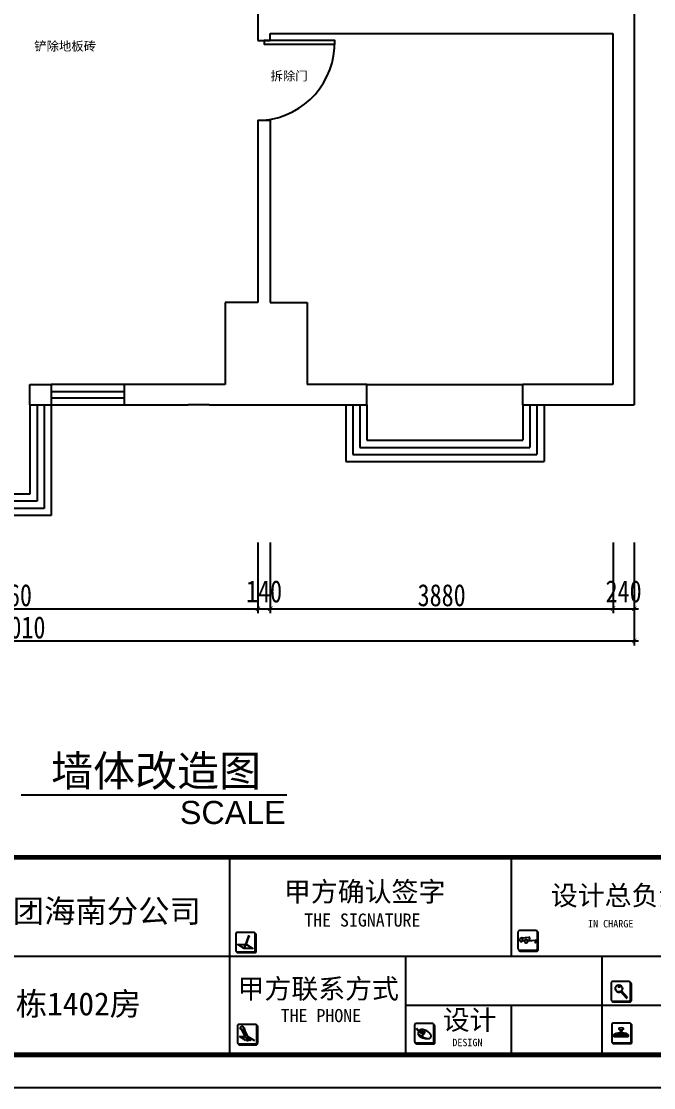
# Model space of a CAD drawing. Header units: millimetres. Extents: x 195858 to 476087, y -765534 to -702383.
# Drawn here: x 263075 to 270234, y -724474 to -712415 of the extents above; entities that cross this region are included whole.
import ezdxf
from ezdxf.enums import TextEntityAlignment as Align

# ---------------------------------------------------------------- set-up
doc = ezdxf.new("R2010")
doc.units = ezdxf.units.MM
doc.header["$PDMODE"] = 3
for name, color, linetype in [('0-01图框模板说明', 2, 'Continuous'), ('0-02图框细线', 136, 'Continuous'), ('250', 250, 'Continuous'), ('家具1', 2, 'Continuous')]:
    doc.layers.add(name, color=color, linetype=linetype)
doc.styles.add('ar', font='arial.ttf')
doc.styles.add('DIM', font='simhei.ttf', dxfattribs={"width": 0.8})
doc.styles.add('HT', font='simhei.ttf')
doc.styles.get("Standard").update_dxf_attribs({"font": 'simhei.ttf'})
doc.styles.add('黑体', font='simhei.ttf')
doc.dimstyles.new('1-10', dxfattribs={"dimscale": 10, "dimtxt": 10, "dimasz": 1, "dimexe": 1, "dimexo": 3, "dimgap": 0.5, "dimtad": 1, "dimtoh": 1, "dimdec": 0, "dimzin": 0, "dimdsep": 46, "dimtxsty": 'Standard', "dimblk": 'ARCHTICK', "dimcen": 0.09, "dimdle": 1, "dimclrd": 3, "dimclre": 3, "dimclrt": 1, "dimadec": 0, "dimazin": 0, "dimtfac": 1, "dimtdec": 0, "dimtix": 1, "dimtmove": 2, "dimatfit": 0, "dimldrblk": 'ARCHTICK', "dimfxl": 5, "dimfxlon": 1, "dimtolj": 1, "dimtzin": 0, "dimarcsym": 1})
doc.dimstyles.new('1-50', dxfattribs={"dimscale": 50, "dimtxt": 5, "dimasz": 1, "dimexe": 1, "dimexo": 0.1, "dimgap": 0.5, "dimtad": 1, "dimdec": 0, "dimdsep": 46, "dimtxsty": 'DIM', "dimblk": 'ARCHTICK', "dimcen": 4, "dimdle": 1, "dimclrd": 3, "dimclre": 3, "dimclrt": 7, "dimadec": 0, "dimazin": 0, "dimtfac": 1, "dimtdec": 0, "dimtmove": 2, "dimatfit": 3, "dimldrblk": 'DOT', "dimfxl": 15, "dimfxlon": 1, "dimarcsym": 0})

# ---------------------------------------------------------------- blocks, each defined once
blk = doc.blocks.new('_ArchTick')
at = {"color": 0, "linetype": 'ByBlock', "const_width": 0.15}
blk.add_lwpolyline([(-0.5, -0.5), (0.5, 0.5)], dxfattribs=at)
blk = doc.blocks.new('*D295')
at = {"layer": '250', "color": 3, "lineweight": -2}
for p, q in [((271193, -717732), (271993, -717732)), ((271943, -718022), (271943, -717682)), ((271193, -717972), (271993, -717972))]:
    blk.add_line(p, q, dxfattribs=at)
at = {"layer": 'Defpoints', "color": 0}
for p in [(264695, -717732), (271943, -717732), (264935, -717972)]:
    blk.add_point(p, dxfattribs=at)
at = {"layer": '250', "color": 3, "lineweight": -2, "xscale": 50, "yscale": 50, "zscale": 50}
for p, rotation in [((271943, -717732), 90), ((271943, -717972), 270)]:
    blk.add_blockref('_ArchTick', p, dxfattribs=dict(at, rotation=rotation))
at = {"layer": '250', "color": 7, "insert": (271798, -717852), "char_height": 250, "attachment_point": 5, "rotation": 90, "style": 'DIM'}
blk.add_mtext('240', dxfattribs=at)
blk = doc.blocks.new('_Dot')
at = {"color": 0, "linetype": 'ByBlock', "lineweight": -2}
blk.add_line((-0.5, 0), (-1, 0), dxfattribs=at)
at = {"color": 0, "linetype": 'ByBlock', "const_width": 0.5}
blk.add_lwpolyline([(-0.25, 0, 1), (0.25, 0, 1)], format="xyb", close=True, dxfattribs=at)
blk = doc.blocks.new('*D296')
at = {"layer": '250', "color": 3, "lineweight": -2}
for p, q in [((271943, -717782), (271943, -716672)), ((271193, -716722), (271993, -716722)), ((271193, -717732), (271993, -717732))]:
    blk.add_line(p, q, dxfattribs=at)
at = {"layer": 'Defpoints', "color": 0}
for p in [(269745, -716722), (271943, -716722), (264695, -717732)]:
    blk.add_point(p, dxfattribs=at)
at = {"layer": '250', "color": 3, "lineweight": -2, "xscale": 50, "yscale": 50, "zscale": 50}
for p, rotation in [((271943, -716722), 90), ((271943, -717732), 270)]:
    blk.add_blockref('_ArchTick', p, dxfattribs=dict(at, rotation=rotation))
at = {"layer": '250', "color": 7, "insert": (271792, -717227), "char_height": 250, "attachment_point": 5, "rotation": 90, "style": 'DIM'}
blk.add_mtext('1010', dxfattribs=at)
blk = doc.blocks.new('*D297')
at = {"layer": '250', "color": 3, "lineweight": -2}
for p, q in [((271943, -716772), (271943, -716442)), ((271193, -716492), (271993, -716492)), ((271193, -716722), (271993, -716722))]:
    blk.add_line(p, q, dxfattribs=at)
at = {"layer": 'Defpoints', "color": 0}
for p in [(269505, -716492), (271943, -716492), (269745, -716722)]:
    blk.add_point(p, dxfattribs=at)
at = {"layer": '250', "color": 3, "lineweight": -2, "xscale": 50, "yscale": 50, "zscale": 50}
for p, rotation in [((271943, -716492), 90), ((271943, -716722), 270)]:
    blk.add_blockref('_ArchTick', p, dxfattribs=dict(at, rotation=rotation))
at = {"layer": '250', "color": 7, "insert": (271796, -716607), "char_height": 250, "attachment_point": 5, "rotation": 90, "style": 'DIM'}
blk.add_mtext('230', dxfattribs=at)
blk = doc.blocks.new('*D298')
at = {"layer": '250', "color": 3, "lineweight": -2}
for p, q in [((271943, -716542), (271943, -712472)), ((271193, -712522), (271993, -712522)), ((271193, -716492), (271993, -716492))]:
    blk.add_line(p, q, dxfattribs=at)
at = {"layer": 'Defpoints', "color": 0}
for p in [(269505, -712522), (271943, -712522), (269505, -716492)]:
    blk.add_point(p, dxfattribs=at)
at = {"layer": '250', "color": 3, "lineweight": -2, "xscale": 50, "yscale": 50, "zscale": 50}
for p, rotation in [((271943, -712522), 90), ((271943, -716492), 270)]:
    blk.add_blockref('_ArchTick', p, dxfattribs=dict(at, rotation=rotation))
at = {"layer": '250', "color": 7, "insert": (271792, -714507), "char_height": 250, "attachment_point": 5, "rotation": 90, "style": 'DIM'}
blk.add_mtext('3970', dxfattribs=at)
blk = doc.blocks.new('*D299')
at = {"layer": '250', "color": 3, "lineweight": -2}
for p, q in [((271943, -712572), (271943, -712332)), ((271193, -712382), (271993, -712382)), ((271193, -712522), (271993, -712522))]:
    blk.add_line(p, q, dxfattribs=at)
at = {"layer": 'Defpoints', "color": 0}
for p in [(269505, -712382), (271943, -712382), (269505, -712522)]:
    blk.add_point(p, dxfattribs=at)
at = {"layer": '250', "color": 3, "lineweight": -2, "xscale": 50, "yscale": 50, "zscale": 50}
for p, rotation in [((271943, -712382), 90), ((271943, -712522), 270)]:
    blk.add_blockref('_ArchTick', p, dxfattribs=dict(at, rotation=rotation))
at = {"layer": '250', "color": 7, "insert": (271796, -712452), "char_height": 250, "attachment_point": 5, "rotation": 90, "style": 'DIM'}
blk.add_mtext('140', dxfattribs=at)
blk = doc.blocks.new('*D300')
at = {"layer": '250', "color": 3, "lineweight": -2}
for p, q in [((271193, -708362), (271993, -708362)), ((271943, -712432), (271943, -708312)), ((271193, -712382), (271993, -712382))]:
    blk.add_line(p, q, dxfattribs=at)
at = {"layer": 'Defpoints', "color": 0}
for p in [(269505, -708362), (271943, -708362), (269505, -712382)]:
    blk.add_point(p, dxfattribs=at)
at = {"layer": '250', "color": 3, "lineweight": -2, "xscale": 50, "yscale": 50, "zscale": 50}
for p, rotation in [((271943, -708362), 90), ((271943, -712382), 270)]:
    blk.add_blockref('_ArchTick', p, dxfattribs=dict(at, rotation=rotation))
at = {"layer": '250', "color": 7, "insert": (271792, -710372), "char_height": 250, "attachment_point": 5, "rotation": 90, "style": 'DIM'}
blk.add_mtext('4020', dxfattribs=at)
blk = doc.blocks.new('*D310')
at = {"layer": '250', "color": 3, "lineweight": -2}
for p, q in [((260093, -718307), (260093, -719107)), ((265753, -718307), (265753, -719107)), ((260043, -719057), (265803, -719057))]:
    blk.add_line(p, q, dxfattribs=at)
at = {"layer": 'Defpoints', "color": 0}
for p in [(265753, -714876), (260093, -715806), (265753, -719057)]:
    blk.add_point(p, dxfattribs=at)
at = {"layer": '250', "color": 3, "lineweight": -2, "xscale": 50, "yscale": 50, "zscale": 50, "rotation": 180}
blk.add_blockref('_ArchTick', (260093, -719057), dxfattribs=at)
at = {"layer": '250', "color": 3, "lineweight": -2, "xscale": 50, "yscale": 50, "zscale": 50}
blk.add_blockref('_ArchTick', (265753, -719057), dxfattribs=at)
at = {"layer": '250', "color": 7, "insert": (262923, -718906), "char_height": 250, "attachment_point": 5, "style": 'DIM'}
blk.add_mtext('5660', dxfattribs=at)
blk = doc.blocks.new('*D311')
at = {"layer": '250', "color": 3, "lineweight": -2}
for p, q in [((265753, -718307), (265753, -719107)), ((265893, -718307), (265893, -719107)), ((265703, -719057), (265943, -719057))]:
    blk.add_line(p, q, dxfattribs=at)
at = {"layer": 'Defpoints', "color": 0}
for p in [(265753, -714876), (265893, -714876), (265893, -719057)]:
    blk.add_point(p, dxfattribs=at)
at = {"layer": '250', "color": 3, "lineweight": -2, "xscale": 50, "yscale": 50, "zscale": 50, "rotation": 180}
blk.add_blockref('_ArchTick', (265753, -719057), dxfattribs=at)
at = {"layer": '250', "color": 3, "lineweight": -2, "xscale": 50, "yscale": 50, "zscale": 50}
blk.add_blockref('_ArchTick', (265893, -719057), dxfattribs=at)
at = {"layer": '250', "color": 7, "insert": (265823, -718863), "char_height": 250, "attachment_point": 5, "style": 'DIM'}
blk.add_mtext('140', dxfattribs=at)
blk = doc.blocks.new('*D312')
at = {"layer": '250', "color": 3, "lineweight": -2}
for p, q in [((265893, -718307), (265893, -719107)), ((269773, -718307), (269773, -719107)), ((265843, -719057), (269823, -719057))]:
    blk.add_line(p, q, dxfattribs=at)
at = {"layer": 'Defpoints', "color": 0}
for p in [(265893, -714876), (269773, -715806), (269773, -719057)]:
    blk.add_point(p, dxfattribs=at)
at = {"layer": '250', "color": 3, "lineweight": -2, "xscale": 50, "yscale": 50, "zscale": 50, "rotation": 180}
blk.add_blockref('_ArchTick', (265893, -719057), dxfattribs=at)
at = {"layer": '250', "color": 3, "lineweight": -2, "xscale": 50, "yscale": 50, "zscale": 50}
blk.add_blockref('_ArchTick', (269773, -719057), dxfattribs=at)
at = {"layer": '250', "color": 7, "insert": (267833, -718906), "char_height": 250, "attachment_point": 5, "style": 'DIM'}
blk.add_mtext('3880', dxfattribs=at)
blk = doc.blocks.new('*D313')
at = {"layer": '250', "color": 3, "lineweight": -2}
for p, q in [((269773, -718307), (269773, -719107)), ((270013, -718307), (270013, -719107)), ((269723, -719057), (270063, -719057))]:
    blk.add_line(p, q, dxfattribs=at)
at = {"layer": 'Defpoints', "color": 0}
for p in [(269773, -715806), (270013, -716036), (270013, -719057)]:
    blk.add_point(p, dxfattribs=at)
at = {"layer": '250', "color": 3, "lineweight": -2, "xscale": 50, "yscale": 50, "zscale": 50, "rotation": 180}
blk.add_blockref('_ArchTick', (269773, -719057), dxfattribs=at)
at = {"layer": '250', "color": 3, "lineweight": -2, "xscale": 50, "yscale": 50, "zscale": 50}
blk.add_blockref('_ArchTick', (270013, -719057), dxfattribs=at)
at = {"layer": '250', "color": 7, "insert": (269893, -718863), "char_height": 250, "attachment_point": 5, "style": 'DIM'}
blk.add_mtext('240', dxfattribs=at)
blk = doc.blocks.new('*D314')
at = {"layer": '250', "color": 3, "lineweight": -2}
for p, q in [((256003, -718672), (256003, -719472)), ((270013, -718672), (270013, -719472)), ((255953, -719422), (270063, -719422))]:
    blk.add_line(p, q, dxfattribs=at)
at = {"layer": 'Defpoints', "color": 0}
for p in [(256003, -718307), (270013, -718307), (270013, -719422)]:
    blk.add_point(p, dxfattribs=at)
at = {"layer": '250', "color": 3, "lineweight": -2, "xscale": 50, "yscale": 50, "zscale": 50, "rotation": 180}
blk.add_blockref('_ArchTick', (256003, -719422), dxfattribs=at)
at = {"layer": '250', "color": 3, "lineweight": -2, "xscale": 50, "yscale": 50, "zscale": 50}
blk.add_blockref('_ArchTick', (270013, -719422), dxfattribs=at)
at = {"layer": '250', "color": 7, "insert": (263008, -719270), "char_height": 250, "attachment_point": 5, "style": 'DIM'}
blk.add_mtext('14010', dxfattribs=at)
blk = doc.blocks.new('A$C277C16EF')
at = {"layer": '0-01图框模板说明'}
for points in [[(-12145, 1411, -0.414214), (-12158, 1397), (-12331, 1397, -0.071272), (-12335, 1398, 0.348143), (-12322, 1388), (-12149, 1388, 0.414214), (-12135, 1401), (-12135, 1574, 0.333108), (-12145, 1587, -0.057743), (-12145, 1584)], [(-9240, 1428, -0.414214), (-9254, 1415), (-9427, 1415, -0.071272), (-9430, 1416, 0.348143), (-9417, 1405), (-9245, 1405, 0.414214), (-9231, 1419), (-9231, 1592, 0.333108), (-9241, 1605, -0.057743), (-9240, 1601)], [(-8283, 904, -0.414214), (-8296, 891), (-8469, 891, -0.071272), (-8473, 891, 0.348143), (-8460, 881), (-8287, 881, 0.414214), (-8273, 894), (-8273, 1067, 0.333108), (-8283, 1080, -0.057743), (-8283, 1077)], [(-12128, 465, -0.414214), (-12141, 451), (-12314, 451, -0.071272), (-12318, 452, 0.348143), (-12305, 442), (-12132, 442, 0.414214), (-12119, 455), (-12119, 628, 0.333108), (-12129, 641, -0.057743), (-12128, 638)], [(-10305, 473, -0.414214), (-10318, 460), (-10491, 460, -0.071272), (-10495, 460, 0.348143), (-10482, 450), (-10309, 450, 0.414214), (-10296, 463), (-10296, 636, 0.333108), (-10305, 649, -0.057743), (-10305, 646)], [(-8276, 476, -0.414214), (-8289, 462), (-8462, 462, -0.071272), (-8466, 463, 0.348143), (-8453, 453), (-8280, 453, 0.414214), (-8267, 466), (-8267, 639, 0.333108), (-8276, 652, -0.057743), (-8276, 649)]]:
    blk.add_hatch(color=8, dxfattribs=at).paths.add_polyline_path(points)
at = {"layer": '0-01图框模板说明', "color": 8}
for p, q in [((-9408, 1541), (-9327, 1547)), ((-9396, 1540), (-9326, 1546)), ((-12251, 1448), (-12253, 1444)), ((-12252, 1448), (-12253, 1446)), ((-12253, 1446), (-12253, 1444)), ((-12252, 1445), (-12253, 1444)), ((-12251, 1447), (-12252, 1445)), ((-9345, 1510), (-9264, 1516)), ((-9333, 1509), (-9264, 1515)), ((-8385, 988), (-8328, 922)), ((-8374, 997), (-8317, 932)), ((-10471, 551), (-10471, 551)), ((-10462, 577), (-10429, 561)), ((-10421, 576), (-10454, 588)), ((-10449, 575), (-10449, 575)), ((-10449, 575), (-10425, 562)), ((-10420, 571), (-10445, 582)), ((-10379, 585), (-10421, 597)), ((-10411, 561), (-10404, 557)), ((-8449, 546), (-8428, 560)), ((-8426, 561), (-8406, 561)), ((-8383, 572), (-8383, 576)), ((-8376, 572), (-8376, 576)), ((-8350, 561), (-8328, 561)), ((-8308, 546), (-8326, 560)), ((-12241, 484), (-12306, 527)), ((-12306, 527), (-12253, 527)), ((-12224, 527), (-12219, 527)), ((-12219, 527), (-12153, 484)), ((-10456, 543), (-10415, 520))]:
    blk.add_line(p, q, dxfattribs=at)
at = {"layer": '0-01图框模板说明', "color": 2, "const_width": 49}
blk.add_lwpolyline([(-338, 19745), (-338, 338), (-28062, 338), (-28062, 19745)], close=True, dxfattribs=at)
blk.add_lwpolyline([(-338, 2367), (-28066, 2367)], dxfattribs=at)
at = {"layer": '0-01图框模板说明', "color": 8}
for points in [[(-12331, 1397), (-12158, 1397, 0.414214), (-12145, 1411), (-12145, 1584, 0.414214), (-12158, 1597), (-12331, 1597, 0.414214), (-12344, 1584), (-12344, 1411, 0.414214)], [(-12208, 1555), (-12215, 1557), (-12215, 1559, -0.451962), (-12211, 1560), (-12210, 1560, -0.418435), (-12208, 1556)], [(-9427, 1415), (-9254, 1415, 0.414214), (-9240, 1428), (-9240, 1601, 0.414214), (-9254, 1615), (-9427, 1615, 0.414214), (-9440, 1601), (-9440, 1428, 0.414214)], [(-8469, 891), (-8296, 891, 0.414214), (-8283, 904), (-8283, 1077, 0.414214), (-8296, 1090), (-8469, 1090, 0.414214), (-8482, 1077), (-8482, 904, 0.414214)], [(-10491, 460), (-10318, 460, 0.414214), (-10305, 473), (-10305, 646, 0.414214), (-10318, 659), (-10491, 659, 0.414214), (-10504, 646), (-10504, 473, 0.414214)], [(-8462, 462), (-8289, 462, 0.414214), (-8276, 476), (-8276, 649, 0.414214), (-8289, 662), (-8462, 662, 0.414214), (-8476, 649), (-8476, 476, 0.414214)], [(-12314, 451), (-12141, 451, 0.414214), (-12128, 465), (-12128, 638, 0.414214), (-12141, 651), (-12314, 651, 0.414214), (-12328, 638), (-12328, 465, 0.414214)], [(-8446, 547), (-8311, 547, -0.414214), (-8307, 543), (-8307, 526, -0.414214), (-8311, 522), (-8446, 522, -0.414214), (-8450, 526), (-8450, 543, -0.414214)]]:
    blk.add_lwpolyline(points, format="xyb", close=True, dxfattribs=at)
for points in [[(-12335, 1398, 0.348143), (-12322, 1388), (-12149, 1388, 0.414214), (-12135, 1401), (-12135, 1574, 0.333108), (-12145, 1587)], [(-9430, 1416, 0.348143), (-9417, 1405), (-9245, 1405, 0.414214), (-9231, 1419), (-9231, 1592, 0.333108), (-9241, 1605)], [(-8473, 891, 0.348143), (-8460, 881), (-8287, 881, 0.414214), (-8273, 894), (-8273, 1067, 0.333108), (-8283, 1080)], [(-12318, 452, 0.348143), (-12305, 442), (-12132, 442, 0.414214), (-12119, 455), (-12119, 628, 0.333108), (-12129, 641)], [(-10495, 460, 0.348143), (-10482, 450), (-10309, 450, 0.414214), (-10296, 463), (-10296, 636, 0.333108), (-10305, 649)], [(-8466, 463, 0.348143), (-8453, 453), (-8280, 453, 0.414214), (-8267, 466), (-8267, 639, 0.333108), (-8276, 652)]]:
    blk.add_lwpolyline(points, format="xyb", dxfattribs=at)
for points in [[(-12211, 1548), (-12218, 1551), (-12249, 1464), (-12242, 1462)], [(-12208, 1555), (-12216, 1558), (-12218, 1551), (-12210, 1548)], [(-12251, 1447), (-12252, 1448), (-12249, 1464), (-12242, 1462)], [(-8409, 559), (-8347, 559), (-8347, 551), (-8409, 551)]]:
    blk.add_lwpolyline(points, close=True, dxfattribs=at)
for points in [[(-12238, 1473), (-12235, 1473), (-12170, 1430), (-12257, 1430), (-12323, 1473), (-12246, 1473)], [(-8369, 565), (-8356, 565), (-8347, 559), (-8409, 559), (-8399, 565), (-8390, 565)]]:
    blk.add_lwpolyline(points, dxfattribs=at)
for centre, radius in [((-8402, 1020), 36), ((-12280, 614), 17.7), ((-12268, 579), 2.53), ((-12263, 570), 2.53), ((-12262, 582), 2.53), ((-12259, 560), 2.53), ((-12258, 573), 2.53), ((-12256, 586), 2.53), ((-12253, 563), 2.53), ((-12254, 548), 2.53), ((-12252, 576), 2.53), ((-12247, 566), 2.53), ((-12248, 551), 2.53), ((-12242, 555), 2.53), ((-12239, 527), 14.3)]:
    blk.add_circle(centre, radius, dxfattribs=at)
for centre, radius, start, end in [((-9389, 1516), 24.9, 105.757, 120.9015), ((-9396, 1540), 0.332, 94.538, 105.757), ((-9332, 1534), 14.1, 298.7114, 70.1269), ((-9332, 1534), 13.4, 300.3285, 62.5398), ((-9326, 1545), 0.332, 62.5398, 94.538), ((-9388, 1491), 21.7, 39.9377, 115.0821), ((-9381, 1528), 16.1, 194.4811, 315.0527), ((-9326, 1485), 24.9, 105.757, 138.6812), ((-9333, 1509), 0.332, 94.538, 105.757), ((-9325, 1522), 0.341, 133.8328, 294.2798), ((-9269, 1503), 14.1, 298.7114, 70.1269), ((-9264, 1515), 0.332, 62.5398, 94.538), ((-9270, 1503), 13.4, 300.3285, 62.5398), ((-9263, 1491), 0.341, 133.8328, 294.2798), ((-8401, 1017), 36, 191.5054, 300.5031), ((-8404, 1020), 18, 22.4479, 114.9174), ((-8408, 1029), 8.45, 340.0341, 111.5177), ((-8401, 1017), 36, 323.7918, 16.5929), ((-8324, 929), 7.87, 246.2917, 21.6824), ((-12394, 500), 144, 10.8653, 46.0134), ((-11892, 729), 386, 196.3548, 210.1283), ((-10446, 561), 21.3, 158.1829, 240.9002), ((-10421, 555), 46.4, 172.2315, 207.5085), ((-10376, 526), 99.8, 139.3249, 154.2833), ((-10430, 563), 35, 74.0812, 127.264), ((-10447, 579), 3.62, 54.1755, 246.924), ((-10445, 579), 46.7, 277.384, 14.5417), ((-10419, 579), 21, 239.1443, 279.6549), ((-10424, 568), 5.39, 255.5948, 46.2056), ((-10431, 557), 21, 22.1455, 62.6561), ((-10416, 563), 5.32, 279.6549, 22.1455), ((-10448, 474), 131, 28.784, 58.3007), ((-8426, 557), 3.88, 90, 119.8772), ((-8379, 671), 77.3, 259.2449, 280.7551), ((-8411, 572), 28.6, 7.6088, 51.9955), ((-8395, 577), 13.3, 284.907, 336.821), ((-8379, 584), 23.4, 237.0341, 302.9659), ((-8347, 572), 28.6, 128.0045, 172.3912), ((-8373, 572), 2.72, 180, 209.5766), ((-8363, 578), 14.2, 209.5766, 255.9056), ((-8328, 557), 3.88, 58.6434, 90), ((-10374, 651), 146, 233.0714, 279.6677), ((-10357, 637), 131, 243.4996, 273.0164), ((-10359, 532), 27.1, 290.3762, 11.4241)]:
    blk.add_arc(centre, radius, start, end, dxfattribs=at)
for centre in [(-9409, 1520), (-9408, 1520), (-9358, 1505), (-9357, 1505)]:
    blk.add_ellipse(centre, major_axis=(0, 20.6), ratio=0.646017, dxfattribs=at)
blk.add_ellipse((-8379, 604), major_axis=(25.4, 0), ratio=0.460933, start_param=-0.967391, end_param=4.108984, dxfattribs=at)
for points in [[(-10458, 585), (-10473, 587), (-10480, 594), (-10483, 611)], [(-10456, 587), (-10473, 588), (-10478, 600), (-10482, 612)]]:
    blk.add_open_spline(points, degree=3, dxfattribs=at)
blk.add_spline([(-12239, 513), (-12210, 500), (-12209, 510), (-12222, 507), (-12230, 484), (-12195, 490), (-12189, 484)], degree=3, dxfattribs=at)
at = {"layer": '0-02图框细线'}
for p, q in [((-12405, 338), (-12405, 2367)), ((-9507, 1352), (-9507, 2367)), ((-21553, 1352), (-338, 1352)), ((-10594, 338), (-10594, 1352)), ((-8574, 338), (-8574, 1352)), ((-338, 845), (-10594, 845)), ((-9507, 338), (-9507, 845))]:
    blk.add_line(p, q, dxfattribs=at)
blk.add_lwpolyline([(0, 20083), (0, 0), (-28400, 0), (-28400, 20083)], close=True, dxfattribs=at)
at = {"layer": '0-02图框细线', "attachment_point": 4}
for s, insert, char_height in [('{\\fSimSun|b0|i0|c134|p2;甲方确认签字}', (-11848, 2004), 202.86), ('{\\fSimSun|b0|i0|c134|p2;设计总负责}', (-9102, 1965), 202.86), ('{\\fSimSun|b0|i0|c134|p2;THE SIGNATURE}', (-11640, 1722), 135.24), ('{\\fSimSun|b0|i0|c134|p2;IN CHARGE}', (-8719, 1685), 76.2), ('{\\fSimSun|b0|i0|c134|p2;甲方联系方式}', (-12326, 1005), 202.86), ('{\\fSimSun|b0|i0|c134|p2;THE PHONE}', (-11882, 740), 135.24), ('{\\fSimSun|b0|i0|c134|p2;设计}', (-10215, 686), 202.86), ('{\\fSimSun|b0|i0|c134|p2;DESIGN}', (-10116, 464), 76.2)]:
    blk.add_mtext(s, dxfattribs=dict(at, insert=insert, char_height=char_height))
at = {"layer": '0-02图框细线', "char_height": 236.67, "attachment_point": 5, "style": '黑体'}
for s, insert in [('亿亚达装饰集团海南分公司', (-14640, 1802)), ('{\\fSimSun|b0|i0|c134|p2;盛达景都9栋1402房}', (-14690, 849))]:
    blk.add_mtext(s, dxfattribs=dict(at, insert=insert))
blk = doc.blocks.new('*D346')
at = {"layer": '250', "color": 3, "lineweight": -2}
for p, q in [((256637, -712426), (256577, -712426)), ((256587, -712986), (256587, -712416)), ((256567, -712976), (256597, -712976))]:
    blk.add_line(p, q, dxfattribs=at)
at = {"layer": 'Defpoints', "color": 0}
for p in [(256587, -712426), (293072, -712426), (256537, -712976)]:
    blk.add_point(p, dxfattribs=at)
at = {"layer": '250', "color": 3, "lineweight": -2, "xscale": 10, "yscale": 10, "zscale": 10}
for p, rotation in [((256587, -712426), 90), ((256587, -712976), 270)]:
    blk.add_blockref('_ArchTick', p, dxfattribs=dict(at, rotation=rotation))
at = {"layer": '250', "color": 1, "insert": (256531, -712701), "char_height": 100, "attachment_point": 5, "rotation": 90}
blk.add_mtext('\\A1;550', dxfattribs=at)

msp = doc.modelspace()

# ---------------------------------------------------------------- linework, layer by layer
msp.add_line((263074.7, -721160.4), (266082.2, -721160.4))
at = {"layer": '250', "color": 0}
for p, q in [((270012.5, -708003), (270012.5, -716753)), ((265752.5, -710183), (265752.5, -712633)), ((265892.5, -712553), (269772.5, -712553)), ((265892.5, -712633), (265892.5, -712553)), ((269772.5, -712553), (269772.5, -716523)), ((265752.5, -712633), (265892.5, -712633)), ((265752.5, -713533), (265892.5, -713533)), ((265752.5, -713533), (265752.5, -715593)), ((265892.5, -713533), (265892.5, -715593)), ((265752.5, -715593), (265382.5, -715593)), ((265382.5, -715593), (265382.5, -716523)), ((265892.5, -715593), (266312.5, -715593)), ((266312.5, -715593), (266312.5, -716523)), ((263172.5, -716753), (263172.5, -716523)), ((263172.5, -716523), (263412.5, -716523)), ((265382.5, -716523), (264242.5, -716523)), ((266987.5, -716523), (266312.5, -716523)), ((266987.5, -716753), (266987.5, -716523)), ((269772.5, -716523), (268752.5, -716523)), ((268752.5, -716753), (268752.5, -716523)), ((263172.5, -716753), (263412.5, -716753)), ((264242.5, -716753), (264962.5, -716753)), ((265202.5, -716753), (264962.5, -716753)), ((265202.5, -716753), (266987.5, -716753)), ((268752.5, -716753), (270012.5, -716753))]:
    msp.add_line(p, q, dxfattribs=at)
at = {"layer": '250', "color": 1}
for p, q in [((263412.5, -716523), (263412.5, -716753)), ((264242.5, -716753), (264242.5, -716523))]:
    msp.add_line(p, q, dxfattribs=at)
at = {"layer": '250', "color": 3}
for p, q in [((264242.5, -716523), (263412.5, -716523)), ((264242.5, -716603), (263412.5, -716603)), ((263412.5, -716673), (264242.5, -716673)), ((263172.5, -716753), (263172.5, -717763)), ((263252.5, -716753), (263252.5, -717843)), ((263332.5, -716753), (263332.5, -717923)), ((263412.5, -716753), (263412.5, -718003)), ((263412.5, -716753), (264242.5, -716753)), ((266747.5, -716753), (266747.5, -717393)), ((266827.5, -716753), (266827.5, -717313)), ((266907.5, -716753), (266907.5, -717233)), ((266987.5, -716753), (266987.5, -717153)), ((268752.5, -716753), (268752.5, -717153)), ((268832.5, -716753), (268832.5, -717233)), ((268912.5, -716753), (268912.5, -717313)), ((268992.5, -716753), (268992.5, -717393)), ((266987.5, -717153), (268752.5, -717153)), ((266907.5, -717233), (268832.5, -717233)), ((266747.5, -717393), (268992.5, -717393)), ((266827.5, -717313), (268912.5, -717313)), ((263172.5, -717763), (262312.5, -717763)), ((263252.5, -717843), (262329.5, -717843)), ((263332.5, -717923), (262346.1, -717923)), ((263412.5, -718003), (262362.4, -718003))]:
    msp.add_line(p, q, dxfattribs=at)
at = {"layer": '250', "color": 251}
msp.add_line((266987.5, -716523), (268752.5, -716523), dxfattribs=at)
at = {"layer": '250', "color": 2}
msp.add_lwpolyline([(265822.5, -712633), (265822.5, -712673), (266622.5, -712673), (266622.5, -712633)], close=True, dxfattribs=at)
msp.add_arc((265738.8, -712653), 884, 275.43649, 1.29643, dxfattribs=at)

# ---------------------------------------------------------------- block references
at = {"layer": '250', "color": 7, "xscale": 1.099999999998545, "yscale": 1.100000000005821, "zscale": 1.1}
msp.add_blockref('A$C277C16EF', (279081.4, -724474), dxfattribs=at)

# ---------------------------------------------------------------- texts
at = {"color": 2, "style": 'ar'}
msp.add_text('SCALE  ', height=261.36, dxfattribs=at).set_placement((264870.1, -721492.5))
at = {"color": 2, "style": 'ar', "flags": 8}
msp.add_attdef('墙体改造图', text='原始结构图', height=348.48, dxfattribs=at).set_placement((264600.2, -720885.4), align=Align.MIDDLE)
at = {"layer": '家具1', "style": 'HT'}
for s, p in [('铲除地板砖', (263221.2, -712746.1)), ('拆除门', (265896.1, -713083.4))]:
    msp.add_text(s, height=102.53, dxfattribs=at).set_placement(p)

# ---------------------------------------------------------------- dimensions: what is measured, and where the dimension line sits
at = {"layer": '250', "color": 0}
for base, p1, p2, picture, middle in [((271943.4, -708362.1), (269504.6, -712382.1), (269504.6, -708362.1), '*D300', (271792, -710372.1)), ((271943.4, -712522.1), (269504.6, -716492.1), (269504.6, -712522.1), '*D298', (271792, -714507.1)), ((271943.4, -716722.1), (264694.6, -717732.1), (269744.6, -716722.1), '*D296', (271792, -717227.1))]:
    dim = msp.add_linear_dim(base=base, p1=p1, p2=p2, angle=270, dimstyle='1-50', dxfattribs=at)
    dim.commit()
    dim.dimension.update_dxf_attribs({"geometry": picture, "text_midpoint": middle})
for base, p1, p2, picture, middle in [((271943.4, -712382.1), (269504.6, -712522.1), (269504.6, -712382.1), '*D299', (271796.1, -712452.1)), ((271943.4, -716492.1), (269744.6, -716722.1), (269504.6, -716492.1), '*D297', (271796.1, -716607.1)), ((271943.4, -717732.1), (264934.6, -717972.1), (264694.6, -717732.1), '*D295', (271797.8, -717852.1))]:
    dim = msp.add_linear_dim(base=base, p1=p1, p2=p2, angle=270, dimstyle='1-50', dxfattribs=at)
    dim.commit()
    dim.dimension.update_dxf_attribs({"geometry": picture, "text_midpoint": middle, "dimtype": 160})
at = {"layer": '250', "color": 2}
dim = msp.add_linear_dim(base=(256587, -712426), p1=(256537, -712976), p2=(293072.4, -712426), angle=90, dimstyle='1-10', dxfattribs=at)
dim.commit()
dim.dimension.update_dxf_attribs({"geometry": '*D346', "text_midpoint": (256531.5, -712701)})
at = {"layer": '250', "color": 0}
for base, p1, p2, picture, middle in [((265752.5, -719057.2), (260092.5, -715805.5), (265752.5, -714875.5), '*D310', (262922.5, -718905.8)), ((269772.5, -719057.2), (265892.5, -714875.5), (269772.5, -715805.5), '*D312', (267832.5, -718905.8)), ((270012.5, -719421.6), (256002.5, -718307.2), (270012.5, -718307.2), '*D314', (263007.5, -719270.2))]:
    dim = msp.add_linear_dim(base=base, p1=p1, p2=p2, dimstyle='1-50', dxfattribs=at)
    dim.commit()
    dim.dimension.update_dxf_attribs({"geometry": picture, "text_midpoint": middle})
for base, p1, p2, picture, middle in [((265892.5, -719057.2), (265752.5, -714875.5), (265892.5, -714875.5), '*D311', (265822.5, -718862.7)), ((270012.5, -719057.2), (269772.5, -715805.5), (270012.5, -716035.5), '*D313', (269892.5, -718862.7))]:
    dim = msp.add_linear_dim(base=base, p1=p1, p2=p2, dimstyle='1-50', dxfattribs=at)
    dim.commit()
    dim.dimension.update_dxf_attribs({"geometry": picture, "text_midpoint": middle, "dimtype": 160})

doc.saveas('drawing.dxf')
